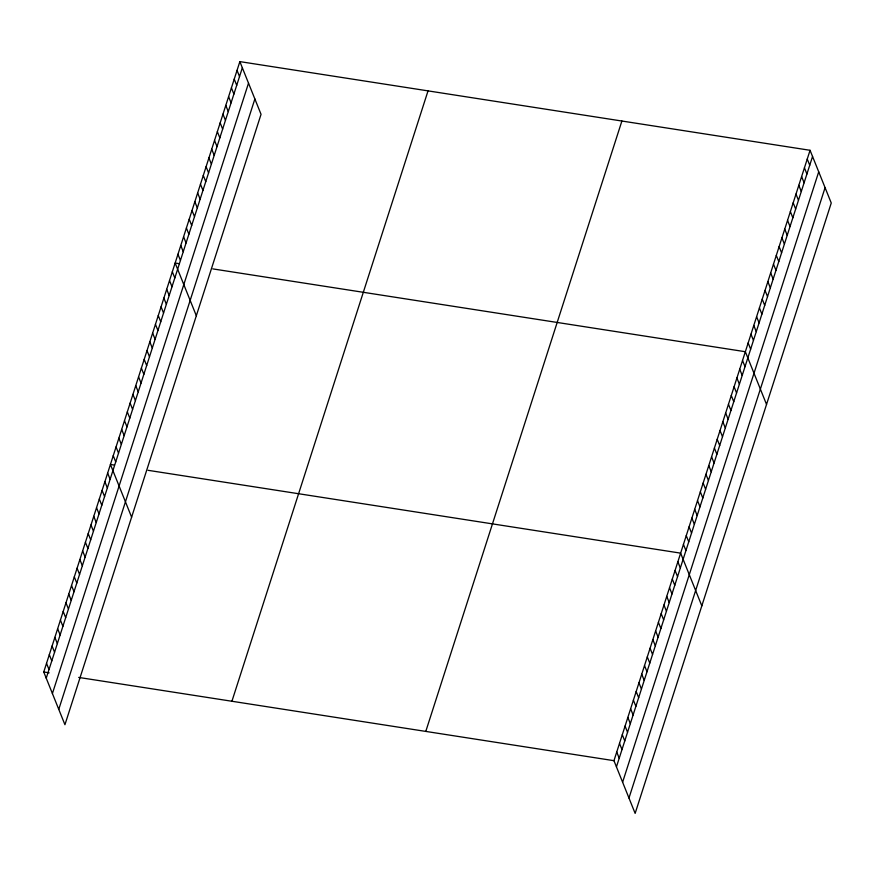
<?xml version="1.0" encoding="UTF-8"?>
<svg xmlns="http://www.w3.org/2000/svg" width="875" height="875" viewBox="0 0 875 875"><rect width="100%" height="100%" fill="white"/><g stroke="black" fill="none" stroke-linecap="round" stroke-linejoin="round"><path stroke-width="1.31" d="M239.859 61.611L261.045 114.319L64.936 724.708L43.75 671.989L239.859 61.611L810.064 150.292L831.25 203.011L635.141 813.389L613.955 760.681L810.064 150.292M46.233 678.18L242.342 67.791M52.413 693.536L248.522 83.147M58.767 709.352L254.877 98.973M231.919 701.258L428.028 90.88M425.786 731.413L621.895 121.023M616.438 766.861L812.547 156.483M622.606 782.217L818.716 171.839M628.972 798.033L825.081 187.655M179.178 263.659L175.142 263.036L196.328 315.744M212.778 268.887L745.347 351.717L766.533 404.436M114.461 465.084L110.425 464.461L131.622 517.18M148.061 470.312L680.63 553.142L701.816 605.861M43.75 671.989L49.131 672.831M78.695 677.425L613.955 760.681M807.242 159.053L809.736 165.233M804.431 167.814L806.914 173.994M801.62 176.564L804.103 182.755M798.809 185.325L801.292 191.516M795.987 194.086L798.481 200.266M793.177 202.836L795.659 209.027M790.366 211.597L792.848 217.787M787.555 220.358L790.038 226.537M784.733 229.108L787.227 235.298M781.922 237.869L784.405 244.059M779.111 246.63L781.594 252.82M776.3 255.391L778.783 261.57M773.478 264.141L775.972 270.331M770.667 272.902L773.15 279.092M767.856 281.662L770.339 287.842M765.034 290.412L767.528 296.603M762.223 299.173L764.717 305.364M759.413 307.934L761.895 314.114M756.602 316.695L759.084 322.875M753.78 325.445L756.273 331.636M750.969 334.206L753.462 340.397M748.158 342.967L750.641 349.147M742.525 360.478L745.019 366.669M739.714 369.239L742.208 375.419M736.903 377.989L739.386 384.18M734.092 386.75L736.575 392.941M731.27 395.511L733.764 401.691M728.459 404.272L730.953 410.452M725.648 413.022L728.131 419.212M722.837 421.783L725.32 427.973M720.016 430.544L722.509 436.723M717.205 439.294L719.698 445.484M714.394 448.055L716.877 454.245M711.583 456.816L714.066 462.995M708.761 465.566L711.255 471.756M705.95 474.327L708.444 480.517M703.139 483.088L705.622 489.278M700.328 491.848L702.811 498.028M697.506 500.598L700 506.789M694.695 509.359L697.178 515.55M691.884 518.12L694.367 524.3M689.073 526.87L691.556 533.061M686.252 535.631L688.745 541.822M683.441 544.392L685.923 550.572M677.852 561.794L680.334 567.984M675.073 570.445L677.556 576.625M672.295 579.086L674.778 585.277M669.517 587.738L672 593.928M666.739 596.378L669.222 602.569M663.961 605.03L666.444 611.22M661.183 613.681L663.666 619.861M658.405 622.322L660.888 628.512M655.627 630.973L658.109 637.153M652.848 639.614L655.331 645.805M650.07 648.266L652.553 654.456M647.292 656.917L649.775 663.097M644.514 665.558L646.997 671.748M641.736 674.209L644.219 680.389M638.958 682.85L641.441 689.041M636.18 691.502L638.662 697.692M633.402 700.153L635.884 706.333M630.623 708.794L633.106 714.984M627.845 717.445L630.328 723.625M625.067 726.086L627.55 732.277M622.289 734.737L624.772 740.928M619.511 743.389L621.994 749.569M616.733 752.03L619.216 758.22M237.048 70.361L239.531 76.552M234.227 79.122L236.72 85.312M231.416 87.883L233.909 94.073M228.605 96.644L231.088 102.823M225.794 105.394L228.277 111.584M222.972 114.155L225.466 120.345M220.161 122.916L222.655 129.095M217.35 131.666L219.833 137.856M214.539 140.427L217.022 146.617M211.717 149.188L214.211 155.367M208.906 157.948L211.4 164.128M206.095 166.698L208.578 172.889M203.284 175.459L205.767 181.65M200.463 184.22L202.956 190.4M197.652 192.97L200.145 199.161M194.841 201.731L197.323 207.922M192.03 210.492L194.513 216.672M189.208 219.242L191.702 225.433M186.397 228.003L188.88 234.194M183.586 236.764L186.069 242.955M180.775 245.525L183.258 251.705M177.953 254.275L180.447 260.466M172.331 271.797L174.814 277.977M169.52 280.547L172.003 286.738M166.698 289.308L169.192 295.498M163.888 298.069L166.37 304.248M161.077 306.819L163.559 313.009M158.266 315.58L160.748 321.77M155.444 324.341L157.938 330.531M152.633 333.102L155.116 339.281M149.822 341.852L152.305 348.042M147.011 350.613L149.494 356.803M144.189 359.373L146.683 365.553M141.378 368.123L143.861 374.314M138.567 376.884L141.05 383.075M135.745 385.645L138.239 391.825M132.934 394.406L135.428 400.586M130.123 403.156L132.606 409.347M127.312 411.917L129.795 418.108M124.491 420.678L126.984 426.858M121.68 429.428L124.173 435.619M118.869 438.189L121.352 444.38M116.058 446.95L118.541 453.13M113.236 455.7L115.73 461.891M107.647 473.113L110.141 479.292M104.869 481.753L107.362 487.944M102.091 490.405L104.584 496.595M99.312 499.056L101.806 505.236M96.534 507.697L99.028 513.887M93.756 516.348L96.25 522.528M90.978 524.989L93.472 531.18M88.2 533.641L90.694 539.831M85.422 542.281L87.916 548.472M82.644 550.933L85.127 557.123M79.866 559.584L82.348 565.764M77.088 568.225L79.57 574.416M74.309 576.877L76.792 583.056M71.531 585.517L74.014 591.708M68.753 594.169L71.236 600.359M65.975 602.82L68.458 609M63.197 611.461L65.68 617.652M60.419 620.113L62.902 626.292M57.641 628.753L60.123 634.944M54.862 637.405L57.345 643.595M52.084 646.056L54.567 652.236M49.306 654.697L51.789 660.888M46.528 663.348L49.011 669.528"/></g></svg>
